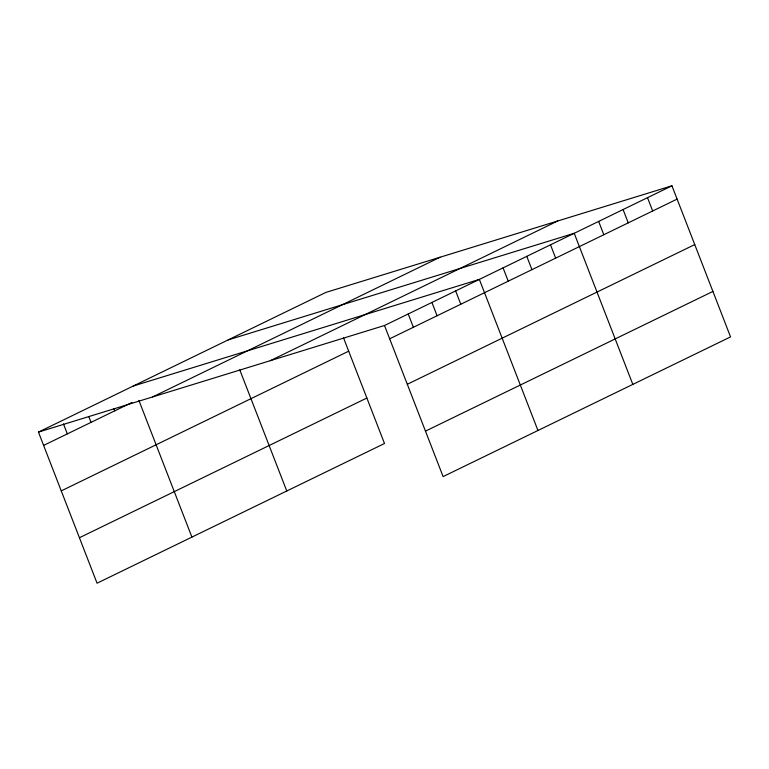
<?xml version="1.0" encoding="UTF-8"?>
<svg xmlns="http://www.w3.org/2000/svg" width="769" height="769" viewBox="0 0 769 769"><rect width="100%" height="100%" fill="white"/><g stroke="black" fill="none" stroke-linecap="round" stroke-linejoin="round"><path stroke-width="1.15" d="M343.532 337.879L384.5 443.502L97.057 583.2L38.45 432.101L325.893 292.412L671.943 185.8L730.55 336.899L443.107 476.588L384.5 325.498L671.943 185.8M43.612 445.414L131.999 402.456M152.647 396.919L440.089 257.231M270.303 360.68L557.746 220.982M61.251 490.882L348.693 351.183M389.662 338.802L677.105 199.113M79.418 537.733L366.861 398.034M407.301 384.279L694.743 244.58M425.478 431.121L712.911 291.432M228.162 339.908L574.212 233.295L632.82 384.394M133.306 386L479.356 279.397L537.964 430.496M38.45 432.101L384.5 325.498M647.508 197.671L652.67 210.985M623.082 209.553L628.244 222.856M598.647 221.424L603.809 234.737M550.498 244.821L555.66 258.134M526.784 256.346L531.946 269.659M503.07 267.872L508.232 281.185M455.642 290.922L460.804 304.236M431.928 302.448L437.09 315.761M408.214 313.973L413.376 327.277M239.774 369.851L286.77 490.997M138.901 400.418L191.914 537.098M113.899 408.618L114.754 410.838M88.887 416.817L91.04 422.364M63.452 423.902L67.326 433.889"/></g></svg>
